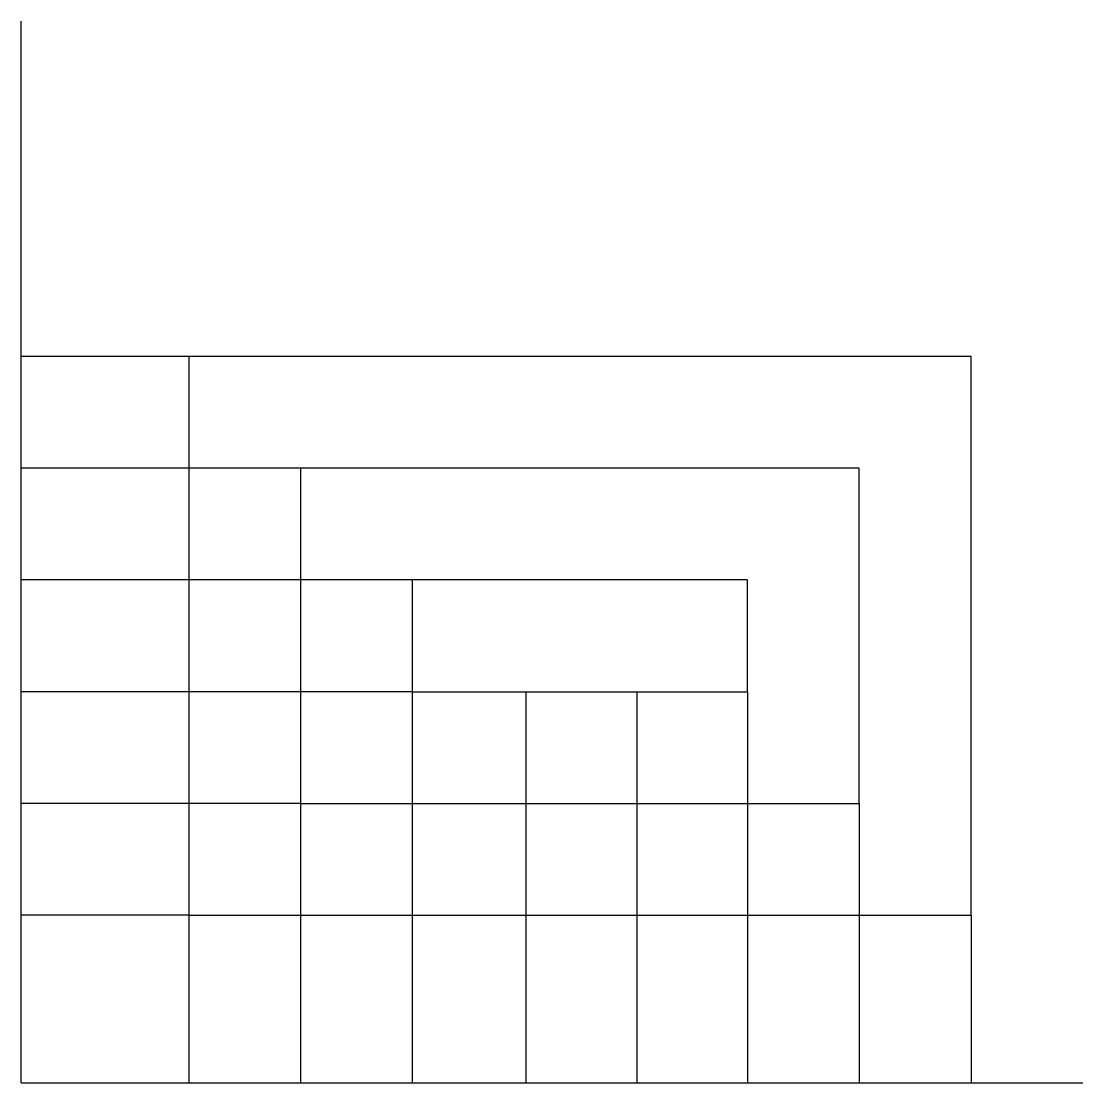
# Model space of a CAD drawing. Header units: millimetres. Extents: x 0 to 95, y 0 to 95.
import ezdxf

# ---------------------------------------------------------------- set-up
doc = ezdxf.new("R2010")
doc.units = ezdxf.units.MM

msp = doc.modelspace()

# ---------------------------------------------------------------- linework, layer by layer
for p, q in [((0, 0), (0, 95)), ((15, 65), (0, 65)), ((85, 65), (15, 65)), ((15, 65), (15, 15)), ((85, 15), (85, 65)), ((25, 55), (0, 55)), ((75, 55), (25, 55)), ((25, 55), (25, 25)), ((75, 25), (75, 55)), ((35, 45), (0, 45)), ((65, 45), (35, 45)), ((35, 45), (35, 35)), ((65, 35), (65, 45)), ((35, 35), (0, 35)), ((35, 35), (65, 35)), ((35, 35), (35, 0)), ((45.168, 35), (45.168, 0)), ((55.086, 35), (55.086, 0)), ((65, 35), (65, 0)), ((25, 25), (0, 25)), ((25, 25), (75, 25)), ((25, 25), (25, 0)), ((75, 25), (75, 0)), ((15, 15), (0, 15)), ((15, 15), (85, 15)), ((15, 15), (15, 0)), ((85, 15), (85, 0)), ((0, 0), (95, 0))]:
    msp.add_line(p, q)

doc.saveas('drawing.dxf')
